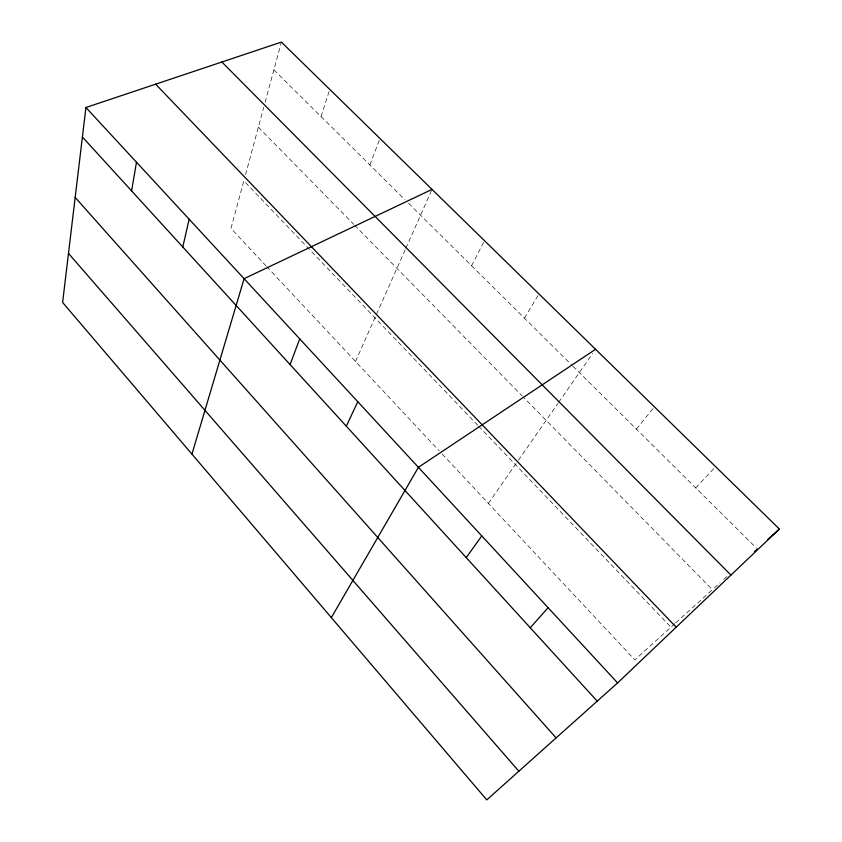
<?xml version="1.0" encoding="UTF-8"?>
<svg xmlns="http://www.w3.org/2000/svg" width="842" height="842" viewBox="0 0 842 842"><rect width="100%" height="100%" fill="white"/><g stroke="black" fill="none" stroke-linecap="round" stroke-linejoin="round"><path stroke-width="0.63" stroke-dasharray="4.21 3.16" d="M245.527 174.61L263.767 107.239M265.114 102.25L281.396 42.1M321.034 116.564L329.769 89.41M369.891 164.99L379.952 138.467M355.524 361.46L405.328 249.442M405.855 248.264L432.03 189.397M471.562 265.746L484.508 240.707M524.461 318.171L538.975 293.963M488.371 503.4L517.62 461.353M518.377 460.269L557.962 403.371M558.699 402.308L592.621 353.535M636.405 429.115L654.413 406.833M695.681 487.865L715.637 466.7M674.821 623.69L634.836 659.875L440.019 451.733M675.779 622.817L712.374 589.695L523.156 396.929M714.29 587.958L720.026 582.759M723.857 579.296L728.635 574.96M273.882 69.844L404.897 199.68M408.58 203.332L571.928 365.217M572.855 366.133L756.411 548.058M258.368 127.184L353.745 224.34M354.661 225.277L522.24 395.993M477.74 425.263L243.843 180.851L230.971 228.392L265.84 265.651M478.635 426.199L670.969 627.174M266.735 266.598L439.135 450.786"/><path stroke-width="1.26" d="M85.926 107.502L62.613 302.457L486.781 799.9L617.607 682.915L779.387 529.029L281.396 42.1L85.926 107.502L617.607 682.915M131.594 190.892L136.478 162.211M182.788 247.011L189.155 219.225M191.944 454.133L244.096 278.681L432.03 189.397M290.09 364.586L299.72 338.884M346.315 426.199L357.776 401.708M331.338 617.607L418.4 467.321L595.568 349.304M466.226 557.604L481.782 535.912M530.25 627.753L548.121 607.703M754.474 551.573L757.347 548.973M767.883 539.438L779.387 529.029M221.888 62.013L730.951 575.097M155.633 84.179L676.189 627.185M82.4 136.993L597.22 701.144M75.17 197.438L556.109 737.908M68.486 253.4L518.84 771.23"/></g></svg>
